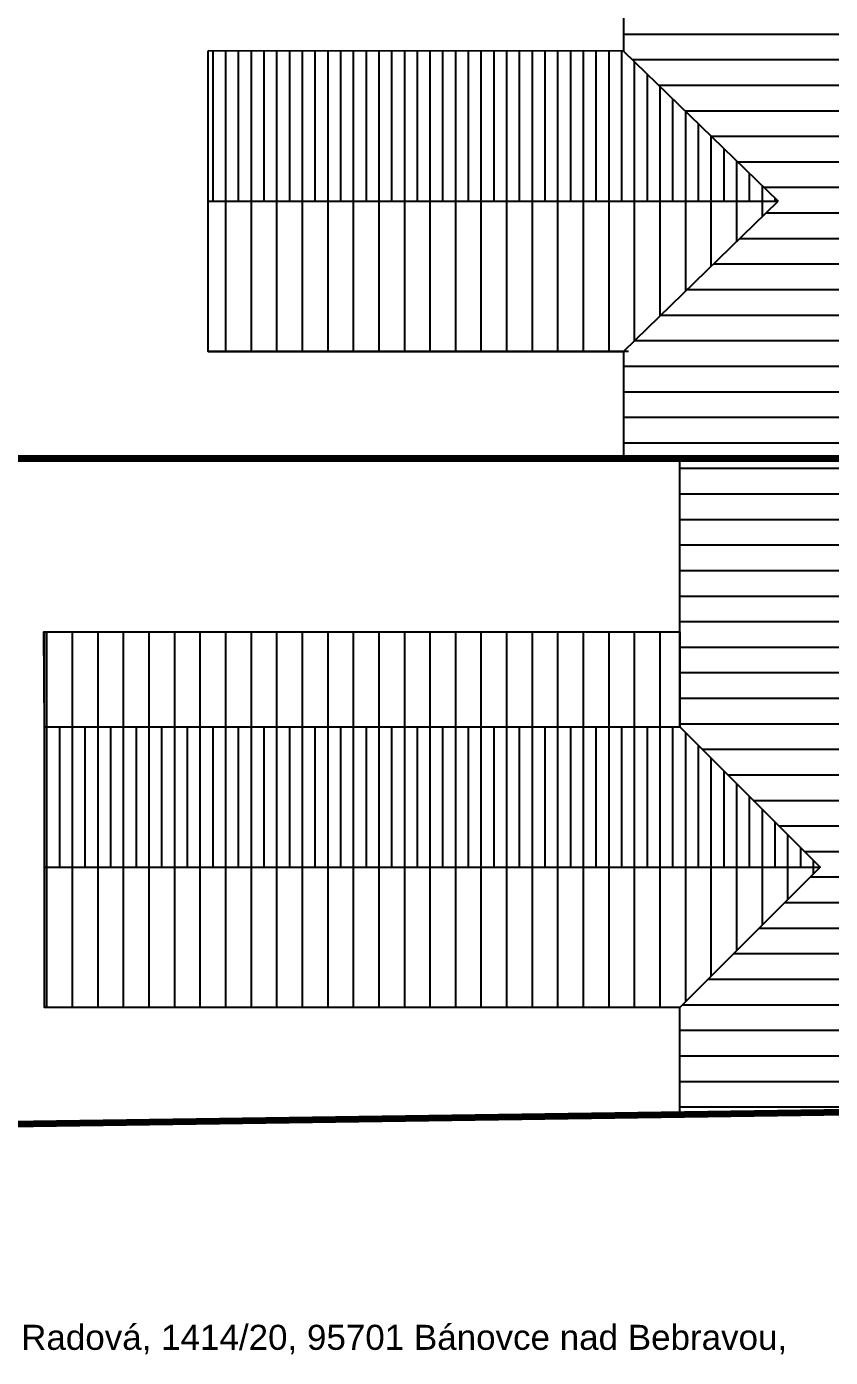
# Model space of a CAD drawing. Header units: millimetres. Extents: x 462666 to 1244237, y 2328025 to 3795663.
# Drawn here: x 866872 to 881854, y 2998086 to 3022898 of the extents above; entities that cross this region are included whole.
import ezdxf

# ---------------------------------------------------------------- set-up
doc = ezdxf.new("R2010")
doc.units = ezdxf.units.MM
for name, color, linetype in [('MUR-POH', 64, 'Continuous'), ('MUR_POH', 64, 'Continuous'), ('MUR_REZ', 3, 'Continuous'), ('TXT_50_MIESTN', 7, 'Continuous')]:
    doc.layers.add(name, color=color, linetype=linetype)
doc.layers.add('P', color=250, linetype='Continuous', lineweight=100)
doc.styles.add('ARIAL', font='arial.ttf', dxfattribs={"height": 250})

msp = doc.modelspace()

# ---------------------------------------------------------------- hatches: boundary and pattern name
at = {"layer": 'MUR-POH'}
h = msp.add_hatch(dxfattribs=at)
h.set_pattern_fill('ANSI31', color=1, scale=150, angle=-45, style=0)
h.paths.add_polyline_path([(882046.8, 3014842.5), (882629.8, 3027304.1), (877996.8, 3027377), (877996.8, 3022438.2), (880881.1, 3019644.3), (877996.8, 3016842.5), (877996.8, 3014842.5)])
h = msp.add_hatch(dxfattribs=at)
h.set_pattern_fill('ANSI31', color=1, scale=75, angle=-135, style=0)
h.paths.add_polyline_path([(880881.1, 3019644.3), (877996.8, 3022438.2), (870259, 3022446), (870259, 3019644.3)])
h = msp.add_hatch(dxfattribs=at)
h.set_pattern_fill('ANSI31', color=1, scale=150, angle=-135, style=0)
h.paths.add_polyline_path([(877996.8, 3016842.5), (880881.1, 3019644.3), (870259, 3019644.3), (870259, 3016842.5)])
h = msp.add_hatch(dxfattribs=at)
h.set_pattern_fill('ANSI31', color=1, scale=150, angle=-45, style=0)
h.paths.add_polyline_path([(882046.8, 3002654.1), (882046.8, 3014842.5), (879046.8, 3014842.5), (879046.8, 3009842.5), (881661.9, 3007227.3), (879046.8, 3004612.2), (879046.8, 3002612)])
h = msp.add_hatch(dxfattribs=at)
h.set_pattern_fill('ANSI31', color=1, scale=150, angle=-135, style=0)
h.paths.add_polyline_path([(879046.8, 3009842.5), (879046.8, 3011612.2), (867203.7, 3011612.2), (867203.7, 3009842.5)])
h = msp.add_hatch(dxfattribs=at)
h.set_pattern_fill('ANSI31', color=1, scale=75, angle=-135, style=0)
h.paths.add_polyline_path([(881661.9, 3007227.3), (879046.8, 3009842.5), (867203.7, 3009842.5), (867203.7, 3007227.3)])
h = msp.add_hatch(dxfattribs=at)
h.set_pattern_fill('ANSI31', color=1, scale=150, angle=-135, style=0)
h.paths.add_polyline_path([(879046.8, 3004612.2), (881661.9, 3007227.3), (867203.7, 3007227.3), (867203.7, 3004612.2)])

# ---------------------------------------------------------------- linework, layer by layer
at = {"layer": 'MUR-POH', "color": 1}
for points in [[(877996.8, 3022438.2), (880881.1, 3019644.3)], [(870259, 3019644.3), (880881.1, 3019644.3)], [(877996.8, 3016842.5), (880881.1, 3019644.3)], [(885046.8, 3014842.5), (879046.8, 3014842.5)], [(879046.8, 3011612.2), (879046.8, 3014592.5)]]:
    msp.add_lwpolyline(points, dxfattribs=at)
at = {"layer": 'MUR-POH', "color": 6}
msp.add_lwpolyline([(879046.8, 3011612.2), (879046.8, 3011462.2)], dxfattribs=at)
at = {"layer": 'MUR_POH', "flags": 128}
for points in [[(867203.7, 3011612.2), (879046.8, 3011612.2), (879046.8, 3014842.5)], [(867203.7, 3009842.5), (867203.7, 3011612.2)], [(879046.8, 3004612.2), (881661.9, 3007227.3), (879046.8, 3009842.5)], [(867203.7, 3007227.3), (881661.9, 3007227.3)]]:
    msp.add_lwpolyline(points, dxfattribs=at)
at = {"layer": 'MUR_REZ'}
msp.add_line((877996.8, 3022438.2), (870259, 3022446), dxfattribs=at)
for points in [[(877996.8, 3027377), (877996.8, 3022438.2)], [(877996.8, 3016842.5), (877996.8, 3014842.5)], [(879046.8, 3009842.5), (879046.8, 3014842.5), (885046.8, 3014842.5), (885046.8, 3009842.5)], [(867203.7, 3009842.5), (867191.5, 3011612.2), (879046.8, 3011612.2), (879046.8, 3009842.5)], [(885046.8, 3009842.5), (885046.8, 3002696.2), (879046.8, 3002612), (879046.8, 3004612.2), (867203.7, 3004612.2), (867203.7, 3009842.5), (879046.8, 3009842.5)]]:
    msp.add_lwpolyline(points, dxfattribs=at)
at = {"layer": 'MUR_REZ', "flags": 128}
for points in [[(870259, 3016842.5), (870259, 3022446)], [(878090.7, 3016842.5), (870259, 3016842.5), (870259, 3022446)], [(870259, 3016842.5), (877996.8, 3016842.5)], [(879046.8, 3014842.5), (885046.8, 3014842.5), (885046.8, 3014117.5)], [(879046.8, 3014592.5), (879046.8, 3014842.5)]]:
    msp.add_lwpolyline(points, dxfattribs=at)
at = {"layer": 'P', "color": 252, "linetype": 'Continuous'}
for p, q in [((860133.3, 3014842.5), (894540.2, 3014842.5)), ((894540.2, 3014842.5), (860133.3, 3014842.5)), ((894900.2, 3002834.6), (861695.6, 3002368.3)), ((861695.6, 3002368.3), (894900.2, 3002834.6))]:
    msp.add_line(p, q, dxfattribs=at)
at = {"layer": 'P', "color": 1, "linetype": 'Continuous'}
msp.add_lwpolyline([(894900.2, 3002834.6), (861695.6, 3002368.3), (842481.4, 3002361.3), (842357.4, 3014682.8), (860133.3, 3014842.5), (894540.2, 3014842.5), (894900.2, 3002834.6)], dxfattribs=at)

# ---------------------------------------------------------------- texts
at = {"layer": 'TXT_50_MIESTN', "style": 'ARIAL'}
msp.add_text('STAVEBNÍK: Števek Juraj r. Števek Ing. a Dáša Števeková r. Hreňáková, Radová, 1414/20, 95701 Bánovce nad Bebravou,', height=466.6667, dxfattribs=at).set_placement((845394.4, 2998227))

doc.saveas('drawing.dxf')
